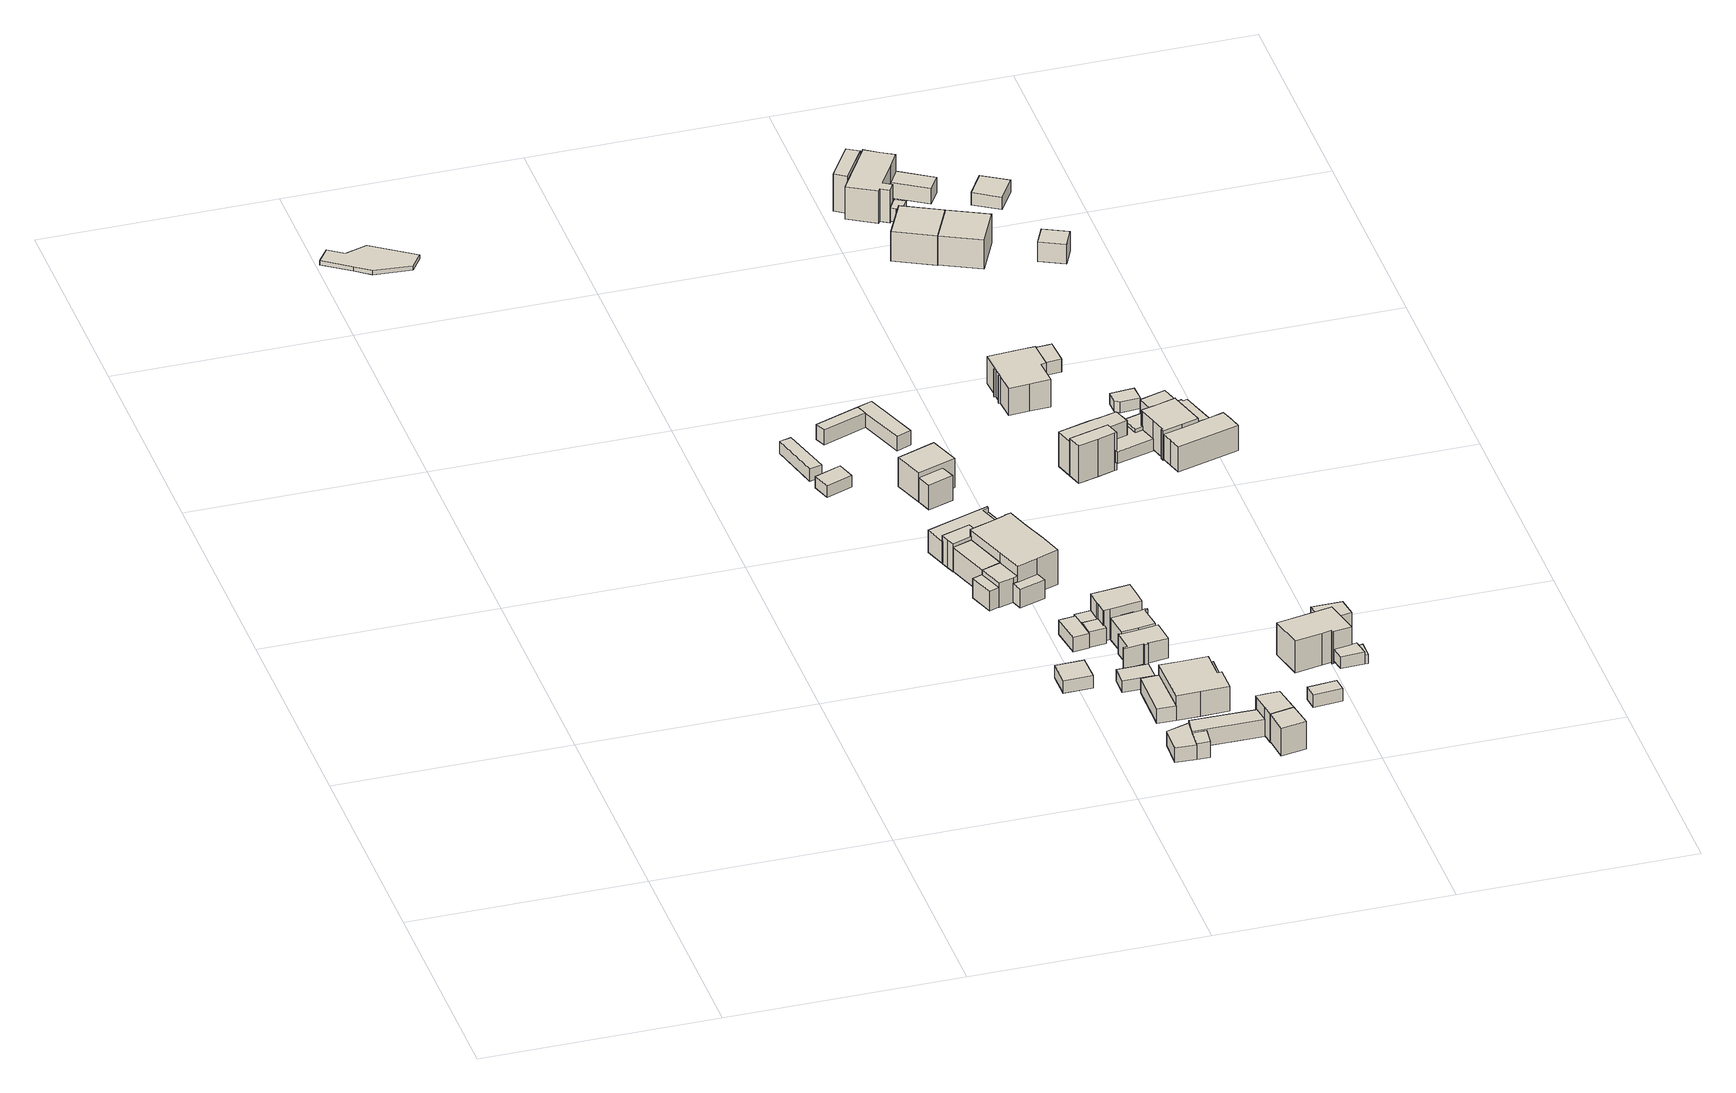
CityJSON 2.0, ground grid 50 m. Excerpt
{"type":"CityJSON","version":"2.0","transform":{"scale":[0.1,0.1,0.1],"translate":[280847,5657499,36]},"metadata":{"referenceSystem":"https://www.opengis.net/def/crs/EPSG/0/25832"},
"CityObjects":{
"building1":{"type":"Building","attributes":{"Geometrietyp2DReferenz":"2000","Gemeindeschluessel":"05370024","BezugspunktDach":"2000","function":"53001_1800","measuredHeight":1},"geometry":[{"type":"Solid","lod":"1","boundaries":[[[[0,1,2,3,4,5,6,7]],[[8,9,10,11,12,13,14,15]],[[8,15,7,6]],[[9,8,6,5]],[[10,9,5,4]],[[11,10,4,3]],[[12,11,3,2]],[[13,12,2,1]],[[14,13,1,0]],[[15,14,0,7]]]]}]},
"building2":{"type":"Building","attributes":{"Geometrietyp2DReferenz":"3000","Gemeindeschluessel":"05370024","BezugspunktDach":"2000","function":"31001_2724","measuredHeight":3.31},"address":[{"country":"Germany","locality":"Selfkant","thoroughfareNumber":"71","thoroughfareName":"Von-Byland-Straße"}],"geometry":[{"type":"Solid","lod":"1","boundaries":[[[[16,17,18,19]],[[20,21,22,23]],[[20,23,19,18]],[[21,20,18,17]],[[22,21,17,16]],[[23,22,16,19]]]]}]},
"building3":{"type":"Building","attributes":{"Geometrietyp2DReferenz":"3000","Gemeindeschluessel":"05370024","BezugspunktDach":"2000","function":"31001_1313","measuredHeight":3.14},"address":[{"country":"Germany","locality":"Selfkant","thoroughfareNumber":"71","thoroughfareName":"Von-Byland-Straße"}],"geometry":[{"type":"Solid","lod":"1","boundaries":[[[[24,25,26,27]],[[28,29,30,31]],[[28,31,27,26]],[[29,28,26,25]],[[30,29,25,24]],[[31,30,24,27]]]]}]},
"building4":{"type":"Building","attributes":{"Geometrietyp2DReferenz":"3000","Gemeindeschluessel":"05370024","BezugspunktDach":"2000","function":"31001_2463","measuredHeight":2.94},"address":[{"country":"Germany","locality":"Selfkant","thoroughfareNumber":"65","thoroughfareName":"Von-Byland-Straße"}],"geometry":[{"type":"Solid","lod":"1","boundaries":[[[[32,33,34,35]],[[36,37,38,39]],[[36,39,35,34]],[[37,36,34,33]],[[38,37,33,32]],[[39,38,32,35]]]]}]},
"building5":{"type":"Building","attributes":{"Geometrietyp2DReferenz":"3000","Gemeindeschluessel":"05370024","BezugspunktDach":"2000","function":"51009_1610","measuredHeight":4.06},"address":[{"country":"Germany"}],"geometry":[{"type":"Solid","lod":"1","boundaries":[[[[40,41,42,43]],[[44,45,46,47]],[[44,47,43,42]],[[45,44,42,41]],[[46,45,41,40]],[[47,46,40,43]]]]}]},
"building6":{"type":"Building","attributes":{"Geometrietyp2DReferenz":"3000","Gemeindeschluessel":"05370024","BezugspunktDach":"2000","function":"51009_1610","measuredHeight":7.93},"address":[{"country":"Germany"}],"geometry":[{"type":"Solid","lod":"1","boundaries":[[[[48,49,50,51]],[[52,53,54,55]],[[52,55,51,50]],[[53,52,50,49]],[[54,53,49,48]],[[55,54,48,51]]]]}]},
"building7":{"type":"Building","attributes":{"Geometrietyp2DReferenz":"3000","Gemeindeschluessel":"05370024","BezugspunktDach":"2000","function":"31001_2723","measuredHeight":3.44},"address":[{"country":"Germany","locality":"Selfkant","thoroughfareNumber":"65","thoroughfareName":"Von-Byland-Straße"}],"geometry":[{"type":"Solid","lod":"1","boundaries":[[[[56,57,58,59,60]],[[61,62,63,64,65]],[[61,65,60,59]],[[62,61,59,58]],[[63,62,58,57]],[[64,63,57,56]],[[65,64,56,60]]]]}]},
"building8":{"type":"Building","attributes":{"Geometrietyp2DReferenz":"3000","Gemeindeschluessel":"05370024","BezugspunktDach":"2000","function":"51009_1610","measuredHeight":3.46},"address":[{"country":"Germany"}],"geometry":[{"type":"Solid","lod":"1","boundaries":[[[[66,67,68,69]],[[70,71,72,73]],[[70,73,69,68]],[[71,70,68,67]],[[72,71,67,66]],[[73,72,66,69]]]]}]},
"building9":{"type":"Building","attributes":{"Gemeindeschluessel":"05370024","Geometrietyp2DReferenz":"3000","function":"31001_2463"},"address":[{"country":"Germany","locality":"Selfkant","thoroughfareNumber":"67","thoroughfareName":"Von-Byland-Straße"}],"children":["building9-1","building9-2"]},
"building9-1":{"type":"BuildingPart","attributes":{"BezugspunktDach":"2000","measuredHeight":7.39},"parents":["building9"],"geometry":[{"type":"Solid","lod":"1","boundaries":[[[[74,75,76,77,78,79,80,81,82]],[[83,84,85,86,87,88,89,90,91]],[[83,91,82,81]],[[84,83,81,80]],[[85,84,80,79]],[[86,85,79,78]],[[87,86,78,77]],[[88,87,77,76]],[[89,88,76,75]],[[90,89,75,74]],[[91,90,74,82]]]]}]},
"building9-2":{"type":"BuildingPart","attributes":{"BezugspunktDach":"2000","measuredHeight":3.7},"parents":["building9"],"geometry":[{"type":"Solid","lod":"1","boundaries":[[[[92,93,94,95,96]],[[97,90,89,98,99]],[[97,99,96,95]],[[90,97,95,94]],[[89,90,94,93]],[[98,89,93,92]],[[99,98,92,96]]]]}]},
"building10":{"type":"Building","attributes":{"Gemeindeschluessel":"05370024","Geometrietyp2DReferenz":"3000","function":"31001_1010"},"address":[{"country":"Germany","locality":"Selfkant","thoroughfareNumber":"67","thoroughfareName":"Von-Byland-Straße"}],"children":["building10-1","building10-2","building10-3","building10-4","building10-5"]},
"building10-1":{"type":"BuildingPart","attributes":{"BezugspunktDach":"2000","measuredHeight":10.59,"storeysAboveGround":1},"parents":["building10"],"geometry":[{"type":"Solid","lod":"1","boundaries":[[[[100,101,102,103,104,105,106,107,108,109,110,111,112]],[[113,114,115,116,117,97,118,99,98,119,120,121,122]],[[113,122,112,111]],[[114,113,111,110]],[[115,114,110,109]],[[116,115,109,108]],[[117,116,108,107]],[[97,117,107,106]],[[118,97,106,105]],[[99,118,105,104]],[[98,99,104,103]],[[119,98,103,102]],[[120,119,102,101]],[[121,120,101,100]],[[122,121,100,112]]]]}]},
"building10-2":{"type":"BuildingPart","attributes":{"BezugspunktDach":"2000","measuredHeight":5.01,"storeysAboveGround":1},"parents":["building10"],"geometry":[{"type":"Solid","lod":"1","boundaries":[[[[123,124,125,126]],[[127,128,113,129]],[[127,129,126,125]],[[128,127,125,124]],[[113,128,124,123]],[[129,113,123,126]]]]}]},
"building10-3":{"type":"BuildingPart","attributes":{"BezugspunktDach":"2000","measuredHeight":5.79,"storeysAboveGround":1},"parents":["building10"],"geometry":[{"type":"Solid","lod":"1","boundaries":[[[[130,51,50,131,132]],[[133,134,115,114,128]],[[133,128,132,131]],[[134,133,131,50]],[[115,134,50,51]],[[114,115,51,130]],[[128,114,130,132]]]]}]},
"building10-4":{"type":"BuildingPart","attributes":{"BezugspunktDach":"2000","measuredHeight":7.17,"storeysAboveGround":1},"parents":["building10"],"geometry":[{"type":"Solid","lod":"1","boundaries":[[[[135,136,137,138,139,140,141,142]],[[143,144,83,90,145,97,117,116]],[[143,116,142,141]],[[144,143,141,140]],[[83,144,140,139]],[[90,83,139,138]],[[145,90,138,137]],[[97,145,137,136]],[[117,97,136,135]],[[116,117,135,142]]]]}]},
"building10-5":{"type":"BuildingPart","attributes":{"BezugspunktDach":"2000","measuredHeight":5.58,"storeysAboveGround":1},"address":[{"country":"Germany","locality":"Selfkant","thoroughfareNumber":"67","thoroughfareName":"Von-Byland-Straße"}],"parents":["building10"],"geometry":[{"type":"Solid","lod":"1","boundaries":[[[[146,147,148,149]],[[150,151,52,152]],[[150,152,149,148]],[[151,150,148,147]],[[52,151,147,146]],[[152,52,146,149]]]]}]},
"building11":{"type":"Building","attributes":{"Geometrietyp2DReferenz":"3000","Gemeindeschluessel":"05370024","BezugspunktDach":"2000","function":"31001_2463","measuredHeight":2.73},"address":[{"country":"Germany","locality":"Selfkant","thoroughfareNumber":"61","thoroughfareName":"Von-Byland-Straße"}],"geometry":[{"type":"Solid","lod":"1","boundaries":[[[[153,154,155,156]],[[157,158,159,160]],[[157,160,156,155]],[[158,157,155,154]],[[159,158,154,153]],[[160,159,153,156]]]]}]},
"building12":{"type":"Building","attributes":{"Geometrietyp2DReferenz":"3000","Gemeindeschluessel":"05370024","BezugspunktDach":"2000","function":"31001_2723","measuredHeight":3.52},"address":[{"country":"Germany","locality":"Selfkant","thoroughfareNumber":"71","thoroughfareName":"Von-Byland-Straße"}],"geometry":[{"type":"Solid","lod":"1","boundaries":[[[[161,162,163,164]],[[165,166,167,168]],[[165,168,164,163]],[[166,165,163,162]],[[167,166,162,161]],[[168,167,161,164]]]]}]},
"building13":{"type":"Building","attributes":{"Geometrietyp2DReferenz":"3000","Gemeindeschluessel":"05370024","BezugspunktDach":"2000","function":"31001_2723","measuredHeight":3.33},"address":[{"country":"Germany","locality":"Selfkant","thoroughfareNumber":"65","thoroughfareName":"Von-Byland-Straße"}],"geometry":[{"type":"Solid","lod":"1","boundaries":[[[[169,170,57,56,171]],[[172,173,174,175,176]],[[172,176,171,56]],[[173,172,56,57]],[[174,173,57,170]],[[175,174,170,169]],[[176,175,169,171]]]]}]},
"building14":{"type":"Building","attributes":{"Gemeindeschluessel":"05370024","Geometrietyp2DReferenz":"3000","function":"31001_2723"},"address":[{"country":"Germany","locality":"Selfkant","thoroughfareNumber":"59","thoroughfareName":"Von-Byland-Straße"}],"children":["building14-1","building14-2"]},
"building14-1":{"type":"BuildingPart","attributes":{"BezugspunktDach":"2000","measuredHeight":4.23},"parents":["building14"],"geometry":[{"type":"Solid","lod":"1","boundaries":[[[[177,178,179,180]],[[181,182,47,183]],[[181,183,180,179]],[[182,181,179,178]],[[47,182,178,177]],[[183,47,177,180]]]]}]},
"building14-2":{"type":"BuildingPart","attributes":{"BezugspunktDach":"2000","measuredHeight":3.67},"parents":["building14"],"geometry":[{"type":"Solid","lod":"1","boundaries":[[[[184,185,186,187]],[[188,44,182,189]],[[188,189,187,186]],[[44,188,186,185]],[[182,44,185,184]],[[189,182,184,187]]]]}]},
"building15":{"type":"Building","attributes":{"Gemeindeschluessel":"05370024","Geometrietyp2DReferenz":"3000","function":"31001_1010"},"address":[{"country":"Germany","locality":"Selfkant","thoroughfareNumber":"71","thoroughfareName":"Von-Byland-Straße"}],"children":["building15-1","building15-2"]},
"building15-1":{"type":"BuildingPart","attributes":{"BezugspunktDach":"2000","measuredHeight":7.72},"parents":["building15"],"geometry":[{"type":"Solid","lod":"1","boundaries":[[[[190,191,192,193]],[[194,195,196,197]],[[194,197,193,192]],[[195,194,192,191]],[[196,195,191,190]],[[197,196,190,193]]]]}]},
"building15-2":{"type":"BuildingPart","attributes":{"BezugspunktDach":"2000","measuredHeight":5.83},"parents":["building15"],"geometry":[{"type":"Solid","lod":"1","boundaries":[[[[198,199,200,201]],[[202,194,203,204]],[[202,204,201,200]],[[194,202,200,199]],[[203,194,199,198]],[[204,203,198,201]]]]}]},
"building16":{"type":"Building","attributes":{"Geometrietyp2DReferenz":"3000","Gemeindeschluessel":"05370024","BezugspunktDach":"2000","function":"31001_1010","measuredHeight":7.88},"address":[{"country":"Germany","locality":"Selfkant","thoroughfareNumber":"61","thoroughfareName":"Von-Byland-Straße"}],"geometry":[{"type":"Solid","lod":"1","boundaries":[[[[205,206,207,208,209,210,211,212]],[[213,214,215,216,70,73,217,218]],[[213,218,212,211]],[[214,213,211,210]],[[215,214,210,209]],[[216,215,209,208]],[[70,216,208,207]],[[73,70,207,206]],[[217,73,206,205]],[[218,217,205,212]]]]}]},
"building17":{"type":"Building","attributes":{"Gemeindeschluessel":"05370024","Geometrietyp2DReferenz":"3000","function":"31001_1010"},"address":[{"country":"Germany","locality":"Selfkant","thoroughfareNumber":"65","thoroughfareName":"Von-Byland-Straße"}],"children":["building17-1","building17-2","building17-3","building17-4"]},
"building17-1":{"type":"BuildingPart","attributes":{"BezugspunktDach":"2000","measuredHeight":9.28},"parents":["building17"],"geometry":[{"type":"Solid","lod":"1","boundaries":[[[[219,220,221,222,223,224,225,226,227]],[[228,229,230,176,231,175,232,233,234]],[[228,234,227,226]],[[229,228,226,225]],[[230,229,225,224]],[[176,230,224,223]],[[231,176,223,222]],[[175,231,222,221]],[[232,175,221,220]],[[233,232,220,219]],[[234,233,219,227]]]]}]},
"building17-2":{"type":"BuildingPart","attributes":{"BezugspunktDach":"2000","measuredHeight":4.21},"parents":["building17"],"geometry":[{"type":"Solid","lod":"1","boundaries":[[[[235,236,237,238,239,240,241,242]],[[230,229,243,244,245,172,176,246]],[[230,246,242,241]],[[229,230,241,240]],[[243,229,240,239]],[[244,243,239,238]],[[245,244,238,237]],[[172,245,237,236]],[[176,172,236,235]],[[246,176,235,242]]]]}]},
"building17-3":{"type":"BuildingPart","attributes":{"BezugspunktDach":"2000","measuredHeight":6.4},"parents":["building17"],"geometry":[{"type":"Solid","lod":"1","boundaries":[[[[247,248,249,250,251,252,253,254,255]],[[256,228,257,234,258,259,260,261,262]],[[256,262,255,254]],[[228,256,254,253]],[[257,228,253,252]],[[234,257,252,251]],[[258,234,251,250]],[[259,258,250,249]],[[260,259,249,248]],[[261,260,248,247]],[[262,261,247,255]]]]}]},
"building17-4":{"type":"BuildingPart","attributes":{"BezugspunktDach":"2000","measuredHeight":6.34},"parents":["building17"],"geometry":[{"type":"Solid","lod":"1","boundaries":[[[[263,264,265,266,267,268,269,270,271,272,273,274,275,276]],[[277,278,279,280,281,282,283,284,285,286,256,262,261,287]],[[277,287,276,275]],[[278,277,275,274]],[[279,278,274,273]],[[280,279,273,272]],[[281,280,272,271]],[[282,281,271,270]],[[283,282,270,269]],[[284,283,269,268]],[[285,284,268,267]],[[286,285,267,266]],[[256,286,266,265]],[[262,256,265,264]],[[261,262,264,263]],[[287,261,263,276]]]]}]},
"building18":{"type":"Building","attributes":{"Geometrietyp2DReferenz":"3000","Gemeindeschluessel":"05370024","BezugspunktDach":"2000","function":"51009_1610","measuredHeight":4.71},"address":[{"country":"Germany"}],"geometry":[{"type":"Solid","lod":"1","boundaries":[[[[288,289,290,291]],[[292,293,294,295]],[[292,295,291,290]],[[293,292,290,289]],[[294,293,289,288]],[[295,294,288,291]]]]}]},
"building19":{"type":"Building","attributes":{"Geometrietyp2DReferenz":"3000","Gemeindeschluessel":"05370024","BezugspunktDach":"2000","function":"51009_1610","measuredHeight":5.77},"address":[{"country":"Germany"}],"geometry":[{"type":"Solid","lod":"1","boundaries":[[[[296,297,298,299]],[[300,301,302,303]],[[300,303,299,298]],[[301,300,298,297]],[[302,301,297,296]],[[303,302,296,299]]]]}]},
"building20":{"type":"Building","attributes":{"Geometrietyp2DReferenz":"3000","Gemeindeschluessel":"05370024","BezugspunktDach":"2000","function":"31001_2723","measuredHeight":3.43},"address":[{"country":"Germany","locality":"Selfkant","thoroughfareNumber":"71","thoroughfareName":"Von-Byland-Straße"}],"geometry":[{"type":"Solid","lod":"1","boundaries":[[[[304,161,164,305,306]],[[307,308,309,310,311]],[[307,311,306,305]],[[308,307,305,164]],[[309,308,164,161]],[[310,309,161,304]],[[311,310,304,306]]]]}]},
"building21":{"type":"Building","attributes":{"Geometrietyp2DReferenz":"3000","Gemeindeschluessel":"05370024","BezugspunktDach":"2000","function":"51009_1610","measuredHeight":4.39},"address":[{"country":"Germany"}],"geometry":[{"type":"Solid","lod":"1","boundaries":[[[[312,313,314,315]],[[213,218,316,214]],[[213,214,315,314]],[[218,213,314,313]],[[316,218,313,312]],[[214,316,312,315]]]]}]},
"building22":{"type":"Building","attributes":{"Gemeindeschluessel":"05370024","Geometrietyp2DReferenz":"3000","function":"31001_2721"},"address":[{"country":"Germany","locality":"Selfkant","thoroughfareNumber":"59","thoroughfareName":"Von-Byland-Straße"}],"children":["building22-1","building22-2"]},
"building22-1":{"type":"BuildingPart","attributes":{"BezugspunktDach":"2000","measuredHeight":8.19},"parents":["building22"],"geometry":[{"type":"Solid","lod":"1","boundaries":[[[[317,318,319,320,321,322,323,324]],[[325,326,327,328,329,330,331,332]],[[325,332,324,323]],[[326,325,323,322]],[[327,326,322,321]],[[328,327,321,320]],[[329,328,320,319]],[[330,329,319,318]],[[331,330,318,317]],[[332,331,317,324]]]]}]},
"building22-2":{"type":"BuildingPart","attributes":{"BezugspunktDach":"2000","measuredHeight":7.92},"address":[{"country":"Germany","locality":"Selfkant","thoroughfareNumber":"59","thoroughfareName":"Von-Byland-Straße"}],"parents":["building22"],"geometry":[{"type":"Solid","lod":"1","boundaries":[[[[317,323,333,334]],[[335,336,337,338]],[[335,338,334,333]],[[336,335,333,323]],[[337,336,323,317]],[[338,337,317,334]]]]}]},
"building23":{"type":"Building","attributes":{"Geometrietyp2DReferenz":"3000","Gemeindeschluessel":"05370024","BezugspunktDach":"2000","function":"51009_1610","measuredHeight":2.93},"address":[{"country":"Germany"}],"geometry":[{"type":"Solid","lod":"1","boundaries":[[[[339,340,341,342]],[[343,344,345,346]],[[343,346,342,341]],[[344,343,341,340]],[[345,344,340,339]],[[346,345,339,342]]]]}]},
"building24":{"type":"Building","attributes":{"Geometrietyp2DReferenz":"3000","Gemeindeschluessel":"05370024","BezugspunktDach":"2000","function":"31001_1010","measuredHeight":10.42,"storeysAboveGround":2},"address":[{"country":"Germany","locality":"Selfkant","thoroughfareNumber":"74","thoroughfareName":"Von-Byland-Straße"}],"geometry":[{"type":"Solid","lod":"1","boundaries":[[[[347,348,349,350,351,352,353,354,355]],[[356,357,358,359,360,361,362,363,364]],[[356,364,355,354]],[[357,356,354,353]],[[358,357,353,352]],[[359,358,352,351]],[[360,359,351,350]],[[361,360,350,349]],[[362,361,349,348]],[[363,362,348,347]],[[364,363,347,355]]]]}]},
"building25":{"type":"Building","attributes":{"Gemeindeschluessel":"05370024","Geometrietyp2DReferenz":"3000","function":"31001_1010"},"address":[{"country":"Germany","locality":"Selfkant","thoroughfareNumber":"82","thoroughfareName":"Von-Byland-Straße"}],"children":["building25-1","building25-2"]},
"building25-1":{"type":"BuildingPart","attributes":{"BezugspunktDach":"2000","measuredHeight":10.04},"parents":["building25"],"geometry":[{"type":"Solid","lod":"1","boundaries":[[[[365,366,367,368,369,370,371,372,373]],[[374,375,376,377,378,379,380,381,382]],[[374,382,373,372]],[[375,374,372,371]],[[376,375,371,370]],[[377,376,370,369]],[[378,377,369,368]],[[379,378,368,367]],[[380,379,367,366]],[[381,380,366,365]],[[382,381,365,373]]]]}]},
"building25-2":{"type":"BuildingPart","attributes":{"BezugspunktDach":"2000","measuredHeight":10.05},"parents":["building25"],"geometry":[{"type":"Solid","lod":"1","boundaries":[[[[383,384,385,386,387,388,389]],[[390,377,391,375,392,393,394]],[[390,394,389,388]],[[377,390,388,387]],[[391,377,387,386]],[[375,391,386,385]],[[392,375,385,384]],[[393,392,384,383]],[[394,393,383,389]]]]}]},
"building26":{"type":"Building","attributes":{"Geometrietyp2DReferenz":"3000","Gemeindeschluessel":"05370024","BezugspunktDach":"2000","function":"31001_1010","measuredHeight":8.35},"address":[{"country":"Germany","locality":"Selfkant","thoroughfareNumber":"84","thoroughfareName":"Von-Byland-Straße"}],"geometry":[{"type":"Solid","lod":"1","boundaries":[[[[395,396,397,398,399,400,401,402,403,404,405,406,407,408,409,410,411,412]],[[413,414,415,416,417,418,419,420,421,422,423,424,425,426,427,428,429,430]],[[413,430,412,411]],[[414,413,411,410]],[[415,414,410,409]],[[416,415,409,408]],[[417,416,408,407]],[[418,417,407,406]],[[419,418,406,405]],[[420,419,405,404]],[[421,420,404,403]],[[422,421,403,402]],[[423,422,402,401]],[[424,423,401,400]],[[425,424,400,399]],[[426,425,399,398]],[[427,426,398,397]],[[428,427,397,396]],[[429,428,396,395]],[[430,429,395,412]]]]}]},
"building27":{"type":"Building","attributes":{"Gemeindeschluessel":"05370024","Geometrietyp2DReferenz":"3000","function":"31001_2463"},"address":[{"country":"Germany","locality":"Selfkant","thoroughfareNumber":"74","thoroughfareName":"Von-Byland-Straße"}],"children":["building27-1","building27-2"]},
"building27-1":{"type":"BuildingPart","attributes":{"BezugspunktDach":"2000","measuredHeight":3.52},"parents":["building27"],"geometry":[{"type":"Solid","lod":"1","boundaries":[[[[431,432,433,434,435]],[[436,437,438,439,440]],[[436,440,435,434]],[[437,436,434,433]],[[438,437,433,432]],[[439,438,432,431]],[[440,439,431,435]]]]}]},
"building27-2":{"type":"BuildingPart","attributes":{"BezugspunktDach":"2000","measuredHeight":2.08},"parents":["building27"],"geometry":[{"type":"Solid","lod":"1","boundaries":[[[[441,442,443,444]],[[440,439,445,446]],[[440,446,444,443]],[[439,440,443,442]],[[445,439,442,441]],[[446,445,441,444]]]]}]},
"building28":{"type":"Building","attributes":{"Geometrietyp2DReferenz":"3000","Gemeindeschluessel":"05370024","BezugspunktDach":"2000","function":"31001_2463","measuredHeight":3.32},"address":[{"country":"Germany","locality":"Selfkant","thoroughfareNumber":"74","thoroughfareName":"Von-Byland-Straße"}],"geometry":[{"type":"Solid","lod":"1","boundaries":[[[[447,448,449,450]],[[451,452,453,454]],[[451,454,450,449]],[[452,451,449,448]],[[453,452,448,447]],[[454,453,447,450]]]]}]},
"building29":{"type":"Building","attributes":{"Geometrietyp2DReferenz":"3000","Gemeindeschluessel":"05370024","BezugspunktDach":"2000","function":"31001_1010","measuredHeight":2.78},"address":[{"country":"Germany","locality":"Selfkant","thoroughfareNumber":"82","thoroughfareName":"Von-Byland-Straße"}],"geometry":[{"type":"Solid","lod":"1","boundaries":[[[[455,456,457,458,459,460,461,462,463,464]],[[465,466,467,468,469,470,471,472,473,474]],[[465,474,464,463]],[[466,465,463,462]],[[467,466,462,461]],[[468,467,461,460]],[[469,468,460,459]],[[470,469,459,458]],[[471,470,458,457]],[[472,471,457,456]],[[473,472,456,455]],[[474,473,455,464]]]]}]},
"building30":{"type":"Building","attributes":{"Geometrietyp2DReferenz":"3000","Gemeindeschluessel":"05370024","BezugspunktDach":"2000","function":"31001_2463","measuredHeight":2.94},"address":[{"country":"Germany","locality":"Selfkant","thoroughfareNumber":"84","thoroughfareName":"Von-Byland-Straße"}],"geometry":[{"type":"Solid","lod":"1","boundaries":[[[[475,476,477,478,479,480]],[[481,482,483,484,485,486]],[[481,486,480,479]],[[482,481,479,478]],[[483,482,478,477]],[[484,483,477,476]],[[485,484,476,475]],[[486,485,475,480]]]]}]},
"building31":{"type":"Building","attributes":{"Geometrietyp2DReferenz":"3000","Gemeindeschluessel":"05370024","BezugspunktDach":"2000","function":"31001_2723","measuredHeight":3.55},"address":[{"country":"Germany","locality":"Selfkant","thoroughfareNumber":"82","thoroughfareName":"Von-Byland-Straße"}],"geometry":[{"type":"Solid","lod":"1","boundaries":[[[[487,488,489,490,491,492]],[[493,494,495,496,497,498]],[[493,498,492,491]],[[494,493,491,490]],[[495,494,490,489]],[[496,495,489,488]],[[497,496,488,487]],[[498,497,487,492]]]]}]},
"building32":{"type":"Building","attributes":{"Geometrietyp2DReferenz":"3000","Gemeindeschluessel":"05370024","BezugspunktDach":"2000","function":"31001_1010","measuredHeight":9.3},"address":[{"country":"Germany","locality":"Selfkant","thoroughfareNumber":"2","thoroughfareName":"Holzstraße"}],"geometry":[{"type":"Solid","lod":"1","boundaries":[[[[499,500,501,502]],[[503,504,505,506]],[[503,506,502,501]],[[504,503,501,500]],[[505,504,500,499]],[[506,505,499,502]]]]}]},
"building33":{"type":"Building","attributes":{"Geometrietyp2DReferenz":"3000","Gemeindeschluessel":"05370024","BezugspunktDach":"2000","function":"31001_2120","measuredHeight":7.35},"address":[{"country":"Germany","locality":"Selfkant","thoroughfareNumber":"82","thoroughfareName":"Von-Byland-Straße"}],"geometry":[{"type":"Solid","lod":"1","boundaries":[[[[507,508,509,510,511,512,513,514,515,516,517,518]],[[519,520,521,522,523,524,525,526,527,528,529,530]],[[519,530,518,517]],[[520,519,517,516]],[[521,520,516,515]],[[522,521,515,514]],[[523,522,514,513]],[[524,523,513,512]],[[525,524,512,511]],[[526,525,511,510]],[[527,526,510,509]],[[528,527,509,508]],[[529,528,508,507]],[[530,529,507,518]]]]}]},
"building34":{"type":"Building","attributes":{"Geometrietyp2DReferenz":"3000","Gemeindeschluessel":"05370024","BezugspunktDach":"2000","function":"51009_1611","measuredHeight":2.5},"address":[{"country":"Germany"}],"geometry":[{"type":"Solid","lod":"1","boundaries":[[[[531,532,533,534,535]],[[536,537,538,539,540]],[[536,540,535,534]],[[537,536,534,533]],[[538,537,533,532]],[[539,538,532,531]],[[540,539,531,535]]]]}]},
"building35":{"type":"Building","attributes":{"Geometrietyp2DReferenz":"3000","Gemeindeschluessel":"05370024","BezugspunktDach":"2000","function":"31001_2724","measuredHeight":3.38},"address":[{"country":"Germany","locality":"Selfkant","thoroughfareNumber":"4","thoroughfareName":"Holzstraße"}],"geometry":[{"type":"Solid","lod":"1","boundaries":[[[[541,542,543,544,545,546]],[[547,548,549,550,551,552]],[[547,552,546,545]],[[548,547,545,544]],[[549,548,544,543]],[[550,549,543,542]],[[551,550,542,541]],[[552,551,541,546]]]]}]},
"building36":{"type":"Building","attributes":{"Geometrietyp2DReferenz":"3000","Gemeindeschluessel":"05370024","BezugspunktDach":"2000","function":"51009_1610","measuredHeight":7.59},"address":[{"country":"Germany"}],"geometry":[{"type":"Solid","lod":"1","boundaries":[[[[553,554,555,556]],[[525,557,558,527]],[[525,527,556,555]],[[557,525,555,554]],[[558,557,554,553]],[[527,558,553,556]]]]}]},
"building37":{"type":"Building","attributes":{"Gemeindeschluessel":"05370024","Geometrietyp2DReferenz":"3000","function":"31001_1010"},"address":[{"country":"Germany","locality":"Selfkant","thoroughfareNumber":"4","thoroughfareName":"Holzstraße"}],"children":["building37-1","building37-2","building37-3"]},
"building37-1":{"type":"BuildingPart","attributes":{"BezugspunktDach":"2000","measuredHeight":10.53},"parents":["building37"],"geometry":[{"type":"Solid","lod":"1","boundaries":[[[[559,560,561,562,563,564,565,566,567,568,569,570]],[[571,572,573,574,575,576,577,578,579,580,581,582]],[[571,582,570,569]],[[572,571,569,568]],[[573,572,568,567]],[[574,573,567,566]],[[575,574,566,565]],[[576,575,565,564]],[[577,576,564,563]],[[578,577,563,562]],[[579,578,562,561]],[[580,579,561,560]],[[581,580,560,559]],[[582,581,559,570]]]]}]},
"building37-2":{"type":"BuildingPart","attributes":{"BezugspunktDach":"2000","measuredHeight":3.71},"parents":["building37"],"geometry":[{"type":"Solid","lod":"1","boundaries":[[[[583,584,585,586]],[[587,572,571,588]],[[587,588,586,585]],[[572,587,585,584]],[[571,572,584,583]],[[588,571,583,586]]]]}]},
"building37-3":{"type":"BuildingPart","attributes":{"BezugspunktDach":"2000","measuredHeight":10.16},"parents":["building37"],"geometry":[{"type":"Solid","lod":"1","boundaries":[[[[589,590,591,592]],[[579,593,594,580]],[[579,580,592,591]],[[593,579,591,590]],[[594,593,590,589]],[[580,594,589,592]]]]}]},
"building38":{"type":"Building","attributes":{"Geometrietyp2DReferenz":"3000","Gemeindeschluessel":"05370024","BezugspunktDach":"2000","function":"31001_1010","measuredHeight":6.94},"address":[{"country":"Germany","locality":"Selfkant","thoroughfareNumber":"82","thoroughfareName":"Von-Byland-Straße"}],"geometry":[{"type":"Solid","lod":"1","boundaries":[[[[595,596,597,598,599,600,601,602]],[[603,604,605,606,607,608,609,610]],[[603,610,602,601]],[[604,603,601,600]],[[605,604,600,599]],[[606,605,599,598]],[[607,606,598,597]],[[608,607,597,596]],[[609,608,596,595]],[[610,609,595,602]]]]}]},
"building39":{"type":"Building","attributes":{"Geometrietyp2DReferenz":"3000","Gemeindeschluessel":"05370024","BezugspunktDach":"2000","function":"31001_1010","measuredHeight":9.26},"address":[{"country":"Germany","locality":"Selfkant","thoroughfareNumber":"2","thoroughfareName":"Holzstraße"}],"geometry":[{"type":"Solid","lod":"1","boundaries":[[[[502,501,611,612]],[[613,614,615,616]],[[613,616,612,611]],[[614,613,611,501]],[[615,614,501,502]],[[616,615,502,612]]]]}]},
"building40":{"type":"Building","attributes":{"Geometrietyp2DReferenz":"3000","Gemeindeschluessel":"05370024","BezugspunktDach":"2000","function":"31001_2723","measuredHeight":5.75},"address":[{"country":"Germany","locality":"Selfkant","thoroughfareNumber":"82","thoroughfareName":"Von-Byland-Straße"}],"geometry":[{"type":"Solid","lod":"1","boundaries":[[[[617,618,619,620,621,622]],[[623,624,625,626,627,628]],[[623,628,622,621]],[[624,623,621,620]],[[625,624,620,619]],[[626,625,619,618]],[[627,626,618,617]],[[628,627,617,622]]]]}]},
"building41":{"type":"Building","attributes":{"Geometrietyp2DReferenz":"3000","Gemeindeschluessel":"05370024","BezugspunktDach":"2000","function":"31001_2724","measuredHeight":5.8},"address":[{"country":"Germany","locality":"Selfkant","thoroughfareNumber":"2","thoroughfareName":"Holzstraße"}],"geometry":[{"type":"Solid","lod":"1","boundaries":[[[[629,630,631,632]],[[633,634,635,636]],[[633,636,632,631]],[[634,633,631,630]],[[635,634,630,629]],[[636,635,629,632]]]]}]},
"building42":{"type":"Building","attributes":{"Geometrietyp2DReferenz":"3000","Gemeindeschluessel":"05370024","BezugspunktDach":"2000","function":"31001_2463","measuredHeight":2.94},"address":[{"country":"Germany","locality":"Selfkant","thoroughfareNumber":"4","thoroughfareName":"Holzstraße"}],"geometry":[{"type":"Solid","lod":"1","boundaries":[[[[637,638,639,640]],[[641,642,643,644]],[[641,644,640,639]],[[642,641,639,638]],[[643,642,638,637]],[[644,643,637,640]]]]}]}
},
"vertices":[
[9,2256,10],[66,2216,10],[98,2193,10],[179,2186,10],[202,2219,10],[112,2281,10],[64,2266,10],[32,2289,10],[64,2266,0],[112,2281,0],[202,2219,0],[179,2186,0],[98,2193,0],[66,2216,0],[9,2256,0],[32,2289,0],
[699,1353,40],[674,1347,40],[702,1237,40],[729,1244,40],[702,1237,11],[674,1347,11],[699,1353,11],[729,1244,11],
[763,1232,39],[706,1210,39],[718,1171,39],[775,1192,39],[718,1171,12],[706,1210,12],[763,1232,12],[775,1192,12],
[1019,427,49],[958,426,49],[959,369,49],[1020,370,49],[959,369,20],[958,426,20],[1019,427,20],[1020,370,20],
[1093,113,69],[1091,52,69],[1135,50,69],[1142,128,69],[1135,50,35],[1091,52,35],[1093,113,35],[1142,128,35],
[918,857,75],[877,843,75],[908,751,75],[949,765,75],[908,751,18],[877,843,18],[918,857,18],[949,765,18],
[1047,534,59],[1043,566,59],[1008,562,59],[1017,495,59],[1051,499,59],[1017,495,25],[1008,562,25],[1043,566,25],[1047,534,25],[1051,499,25],
[1098,305,69],[1097,194,69],[1136,192,69],[1135,306,69],[1136,192,35],[1097,194,35],[1098,305,35],[1135,306,35],
[926,898,69],[986,918,69],[972,959,69],[985,964,69],[984,969,69],[910,944,69],[850,923,69],[865,877,69],[925,898,69],[865,877,17],[850,923,17],[910,944,17],[984,969,17],[985,964,17],[972,959,17],[986,918,17],[926,898,17],[925,898,17],
[996,889,54],[986,918,54],[926,898,54],[936,867,54],[996,888,54],[936,867,17],[996,889,17],[996,888,17],
[1045,790,98],[1025,844,98],[1009,893,98],[996,889,98],[996,888,98],[963,876,98],[936,867,98],[917,860,98],[918,857,98],[949,765,98],[968,710,98],[1013,726,98],[1060,742,98],[1013,726,17],[968,710,17],[949,765,17],[918,857,17],[917,860,17],[963,876,17],[1009,893,17],[1025,844,17],[1045,790,17],[1060,742,17],
[1013,726,61],[958,707,61],[966,684,61],[1021,702,61],[966,684,17],[958,707,17],[1021,702,17],
[968,710,75],[927,697,75],[958,707,75],[927,697,17],[908,751,17],
[917,860,83],[936,867,83],[932,881,83],[926,898,83],[865,877,83],[871,860,83],[877,843,83],[918,857,83],[877,843,17],[871,860,17],[932,881,17],
[908,751,64],[887,743,64],[905,689,64],[927,697,64],[905,689,18],[887,743,18],[927,697,18],
[1133,371,54],[1067,370,54],[1067,328,54],[1134,329,54],[1067,328,27],[1067,370,27],[1133,371,27],[1134,329,27],
[852,1409,46],[757,1374,46],[766,1351,46],[861,1386,46],[766,1351,11],[757,1374,11],[852,1409,11],[861,1386,11],
[1077,576,59],[1042,572,59],[1081,538,59],[1047,534,26],[1043,566,26],[1042,572,26],[1077,576,26],[1081,538,26],
[1142,128,75],[1138,90,75],[1286,89,75],[1281,126,75],[1286,89,35],[1138,90,35],[1281,126,35],
[1138,90,72],[1135,50,72],[1163,49,72],[1167,89,72],[1163,49,35],[1167,89,35],
[943,1194,83],[861,1164,83],[884,1100,83],[966,1129,83],[884,1100,15],[861,1164,15],[943,1194,15],[966,1129,15],
[938,1119,73],[884,1100,73],[895,1068,73],[949,1087,73],[895,1068,15],[938,1119,15],[949,1087,15],
[1186,306,93],[1135,306,93],[1136,192,93],[1186,193,93],[1246,194,93],[1246,247,93],[1236,247,93],[1236,307,93],[1236,247,35],[1246,247,35],[1246,194,35],[1186,193,35],[1186,306,35],[1236,307,35],
[1163,555,98],[1160,585,98],[1077,576,98],[1080,544,98],[1081,538,98],[1084,513,98],[1086,513,98],[1099,515,98],[1166,524,98],[1099,515,26],[1086,513,26],[1084,513,26],[1080,544,26],[1160,585,26],[1163,555,26],[1166,524,26],
[1081,538,63],[1047,534,63],[1049,516,63],[1051,499,63],[1087,503,63],[1086,513,63],[1084,513,63],[1083,520,63],[1087,503,26],[1051,499,26],[1049,516,26],[1083,520,26],
[1177,470,77],[1171,520,77],[1177,521,77],[1177,525,77],[1166,524,77],[1135,519,77],[1099,515,77],[1106,461,77],[1141,465,77],[1106,461,26],[1135,519,26],[1177,525,26],[1177,521,26],[1171,520,26],[1177,470,26],[1141,465,26],
[1177,470,73],[1141,465,73],[1106,461,73],[1099,461,73],[1104,415,73],[1094,413,73],[1094,408,73],[1136,413,73],[1137,410,73],[1145,411,73],[1145,414,73],[1147,414,73],[1188,419,73],[1183,470,73],[1188,419,26],[1147,414,26],[1145,414,26],[1145,411,26],[1137,410,26],[1136,413,26],[1094,408,26],[1094,413,26],[1104,415,26],[1099,461,26],[1183,470,26],
[985,964,59],[972,959,59],[996,889,59],[1009,893,59],[996,889,18],[972,959,18],[985,964,18],[1009,893,18],
[1049,852,64],[1025,844,64],[1045,790,64],[1067,798,64],[1045,790,18],[1025,844,18],[1049,852,18],[1067,798,18],
[884,1421,46],[896,1288,46],[928,1300,46],[896,1288,12],[861,1386,12],[852,1409,12],[884,1421,12],[928,1300,12],
[1246,307,79],[1236,307,79],[1236,247,79],[1246,247,79],[1246,307,35],
[1340,73,104],[1330,133,104],[1305,133,104],[1280,132,104],[1281,126,104],[1286,89,104],[1289,63,104],[1315,68,104],[1289,63,37],[1286,89,37],[1281,126,37],[1280,132,37],[1305,133,37],[1330,133,37],[1340,73,37],[1315,68,37],
[1295,8,104],[1349,18,104],[1295,8,39],[1289,63,39],[1340,73,39],[1349,18,39],
[1464,192,66],[1402,186,66],[1405,156,66],[1467,161,66],[1405,156,37],[1402,186,37],[1464,192,37],[1467,161,37],
[1510,379,110],[1451,368,110],[1391,357,110],[1407,285,110],[1466,296,110],[1485,300,110],[1486,294,110],[1489,295,110],[1527,301,110],[1489,295,35],[1486,294,35],[1485,300,35],[1466,296,35],[1407,285,35],[1391,357,35],[1451,368,35],[1510,379,35],[1527,301,35],
[1269,1170,92],[1269,1171,92],[1248,1165,92],[1184,1147,92],[1195,1109,92],[1259,1127,92],[1280,1133,92],[1323,1146,92],[1312,1182,92],[1323,1146,11],[1280,1133,11],[1259,1127,11],[1195,1109,11],[1184,1147,11],[1248,1165,11],[1269,1171,11],[1269,1170,11],[1312,1182,11],
[1285,1102,99],[1289,1102,99],[1280,1133,99],[1238,1121,99],[1195,1109,99],[1204,1078,99],[1246,1090,99],[1204,1078,11],[1238,1121,11],[1289,1102,11],[1285,1102,11],[1246,1090,11],
[1229,1457,85],[1189,1455,85],[1174,1454,85],[1129,1451,85],[1132,1406,85],[1129,1405,85],[1129,1402,85],[1132,1402,85],[1134,1381,85],[1131,1381,85],[1131,1378,85],[1134,1378,85],[1137,1332,85],[1181,1335,85],[1225,1337,85],[1222,1394,85],[1233,1395,85],[1230,1443,85],[1233,1395,21],[1222,1394,21],[1225,1337,21],[1181,1335,21],[1137,1332,21],[1134,1378,21],[1131,1378,21],[1131,1381,21],[1134,1381,21],[1132,1402,21],[1129,1402,21],[1129,1405,21],[1132,1406,21],[1129,1451,21],[1174,1454,21],[1189,1455,21],[1229,1457,21],[1230,1443,21],
[1538,303,69],[1527,301,69],[1489,295,69],[1494,265,69],[1544,267,69],[1494,265,41],[1489,295,41],[1527,301,41],[1538,303,41],[1544,267,41],
[1551,305,62],[1538,303,62],[1544,267,62],[1551,267,62],[1551,305,41],[1551,267,41],
[1549,435,79],[1484,435,79],[1493,381,79],[1555,393,79],[1493,381,46],[1484,435,46],[1549,435,46],[1555,393,46],
[1312,1182,59],[1323,1146,59],[1280,1133,59],[1289,1102,59],[1285,1102,59],[1288,1094,59],[1368,1117,59],[1357,1153,59],[1340,1148,59],[1329,1187,59],[1340,1148,31],[1357,1153,31],[1368,1117,31],[1288,1094,31],[1285,1102,31],[1289,1102,31],[1280,1133,31],[1323,1146,31],[1312,1182,31],[1329,1187,31],
[1187,1497,52],[1189,1455,52],[1229,1457,52],[1230,1443,52],[1280,1447,52],[1277,1503,52],[1280,1447,22],[1230,1443,22],[1229,1457,22],[1189,1455,22],[1187,1497,22],[1277,1503,22],
[1356,1158,67],[1376,1163,67],[1366,1198,67],[1329,1187,67],[1340,1148,67],[1357,1153,67],[1340,1148,32],[1329,1187,32],[1366,1198,32],[1376,1163,32],[1356,1158,32],[1357,1153,32],
[1115,2003,88],[1074,1920,88],[1157,1879,88],[1198,1962,88],[1157,1879,19],[1074,1920,19],[1115,2003,19],[1198,1962,19],
[1454,1097,103],[1431,1178,103],[1431,1179,103],[1393,1168,103],[1376,1163,103],[1356,1158,103],[1357,1153,103],[1368,1117,103],[1377,1083,103],[1374,1082,103],[1376,1075,103],[1417,1086,103],[1376,1075,34],[1374,1082,34],[1377,1083,34],[1368,1117,34],[1357,1153,34],[1356,1158,34],[1376,1163,34],[1393,1168,34],[1431,1179,34],[1431,1178,34],[1454,1097,34],[1417,1086,34],
[1385,1304,55],[1334,1300,55],[1335,1273,55],[1345,1265,55],[1387,1268,55],[1345,1265,30],[1335,1273,30],[1334,1300,30],[1385,1304,30],[1387,1268,30],
[1129,2081,50],[1124,2073,50],[1113,2054,50],[1123,2047,50],[1134,2041,50],[1150,2069,50],[1134,2041,19],[1123,2047,19],[1113,2054,19],[1124,2073,19],[1129,2081,19],[1150,2069,19],
[1421,1215,100],[1366,1198,100],[1376,1163,100],[1431,1179,100],[1366,1198,34],[1421,1215,34],
[1103,2207,91],[1092,2189,91],[1043,2110,91],[1032,2092,91],[1091,2059,91],[1095,2065,91],[1113,2054,91],[1124,2073,91],[1106,2085,91],[1139,2137,91],[1160,2172,91],[1131,2189,91],[1160,2172,15],[1139,2137,15],[1106,2085,15],[1124,2073,15],[1113,2054,15],[1095,2065,15],[1091,2059,15],[1032,2092,15],[1043,2110,15],[1092,2189,15],[1103,2207,15],[1131,2189,15],
[1160,2172,52],[1139,2137,52],[1209,2094,52],[1230,2128,52],[1209,2094,15],[1230,2128,15],
[1067,2204,102],[1018,2126,102],[1043,2110,102],[1092,2189,102],[1018,2126,15],[1067,2204,15],
[1518,1087,96],[1510,1113,96],[1478,1104,96],[1454,1097,96],[1376,1075,96],[1383,1049,96],[1391,1023,96],[1525,1061,96],[1391,1023,37],[1383,1049,37],[1376,1075,37],[1454,1097,37],[1478,1104,37],[1510,1113,37],[1518,1087,37],[1525,1061,37],
[1240,1839,88],[1281,1922,88],[1240,1839,20],[1157,1879,20],[1198,1962,20],[1281,1922,20],
[1431,1178,95],[1454,1097,95],[1478,1104,95],[1456,1180,95],[1446,1177,95],[1445,1182,95],[1446,1177,38],[1456,1180,38],[1478,1104,38],[1454,1097,38],[1431,1178,38],[1445,1182,38],
[1366,1870,70],[1346,1829,70],[1398,1804,70],[1418,1845,70],[1398,1804,24],[1346,1829,24],[1366,1870,24],[1418,1845,24],
[1313,2113,50],[1280,2060,50],[1334,2027,50],[1367,2080,50],[1334,2027,21],[1280,2060,21],[1313,2113,21],[1367,2080,21]
]}
